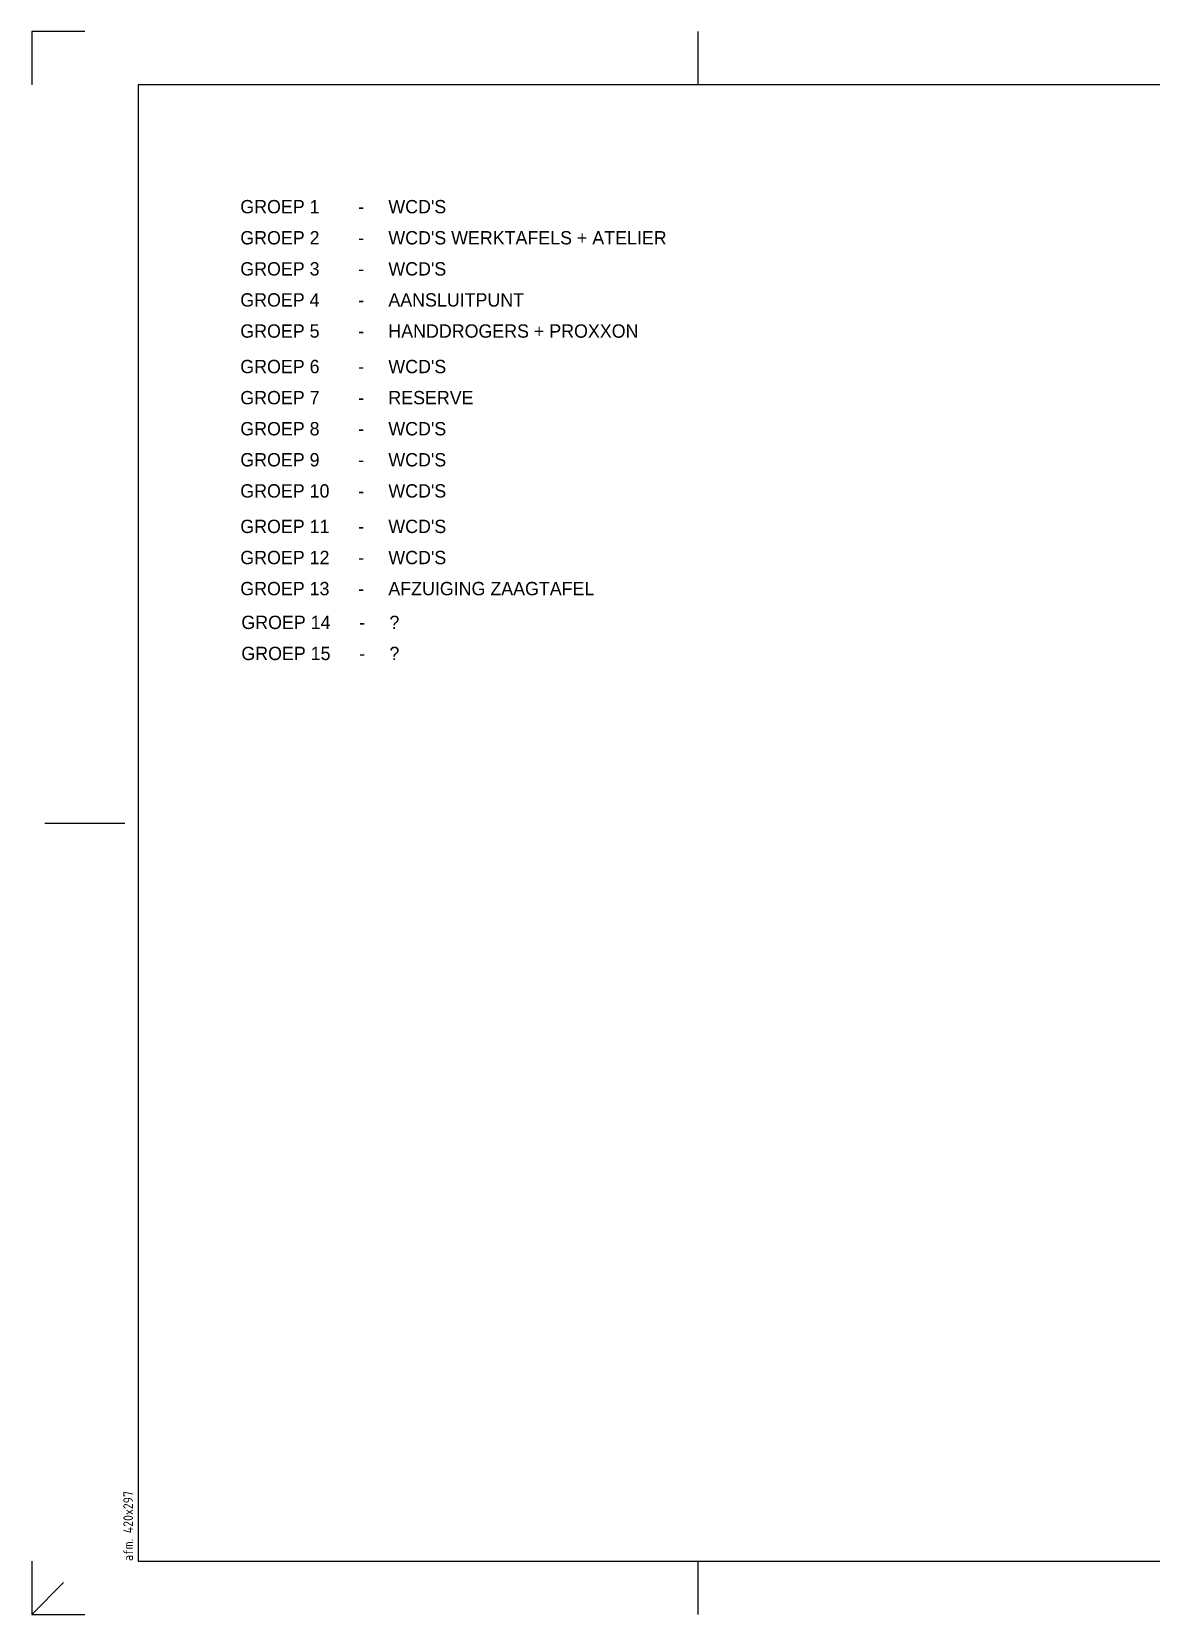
# Model space of a CAD drawing. Header units: millimetres. Extents: x 0 to 420, y 0 to 297.
# Drawn here: x 0 to 210, y 0 to 297 of the extents above; entities that cross this region are included whole.
import ezdxf

# ---------------------------------------------------------------- set-up
doc = ezdxf.new("R2010")
doc.units = ezdxf.units.MM
for name, color, linetype in [('00att018', 1, 'CONTINUOUS'), ('00kad018', 1, 'CONTINUOUS'), ('00kad070', 5, 'CONTINUOUS'), ('BL$2----', 7, 'CONTINUOUS'), ('EL6-----', 7, 'CONTINUOUS')]:
    doc.layers.add(name, color=color, linetype=linetype)
doc.styles.add('BURO-035', font='BUROFONT.shx', dxfattribs={"height": 3.5})
doc.styles.add('ISO', font='isocp.shx')

# ---------------------------------------------------------------- blocks, each defined once
blk = doc.blocks.new('a3-windesheim-hor')
at = {"layer": '00kad018', "color": 1}
for p, q in [((0, 297), (0, 287)), ((10, 297), (0, 297)), ((125, 287), (125, 297)), ((2.5, 148.5), (17.5, 148.5)), ((0, 10), (0, 0)), ((125, 0), (125, 10)), ((0, 0), (6, 6)), ((0, 0), (10, 0))]:
    blk.add_line(p, q, dxfattribs=at)
at = {"layer": '00kad070', "color": 5}
for p, q in [((20, 287), (20, 10)), ((410, 287), (20, 287)), ((20, 10), (410, 10))]:
    blk.add_line(p, q, dxfattribs=at)
at = {"layer": '00att018', "color": 1, "style": 'ISO'}
blk.add_text('afm. 420x297', height=1.8, rotation=90, dxfattribs=at).set_placement((19, 10))

msp = doc.modelspace()

# ---------------------------------------------------------------- block references
at = {"layer": 'BL$2----'}
msp.add_blockref('a3-windesheim-hor', (0, 0), dxfattribs=at)

# ---------------------------------------------------------------- texts
at = {"layer": 'EL6-----', "color": 2, "style": 'BURO-035'}
for s, p in [('GROEP 1', (39.13, 262.91)), ("WCD'S", (66.9, 262.91)), ('-', (61.23, 262.91)), ('GROEP 2', (39.13, 257.07)), ("WCD'S WERKTAFELS + ATELIER", (66.9, 257.07)), ('-', (61.23, 257.07)), ('GROEP 3', (39.13, 251.24)), ("WCD'S", (66.9, 251.24)), ('-', (61.23, 251.24)), ('GROEP 4', (39.13, 245.41)), ('-', (61.23, 245.41)), ('AANSLUITPUNT', (66.9, 245.41)), ('GROEP 5', (39.13, 239.57)), ('-', (61.23, 239.57)), ('HANDDROGERS + PROXXON', (66.9, 239.57)), ('GROEP 6', (39.13, 232.91)), ("WCD'S", (66.9, 232.91)), ('-', (61.23, 232.91)), ('GROEP 7', (39.13, 227.07)), ('RESERVE', (66.9, 227.07)), ('-', (61.23, 227.07)), ('GROEP 8', (39.13, 221.24)), ("WCD'S", (66.9, 221.24)), ('-', (61.23, 221.24)), ('GROEP 9', (39.13, 215.41)), ("WCD'S", (66.9, 215.41)), ('-', (61.23, 215.41)), ('GROEP 10', (39.13, 209.57)), ("WCD'S", (66.9, 209.57)), ('-', (61.23, 209.57)), ('GROEP 11', (39.13, 202.91)), ("WCD'S", (66.9, 202.91)), ('-', (61.23, 202.91)), ('GROEP 12', (39.13, 197.07)), ("WCD'S", (66.9, 197.07)), ('-', (61.23, 197.07)), ('GROEP 13', (39.13, 191.24)), ('AFZUIGING ZAAGTAFEL', (66.9, 191.24)), ('-', (61.23, 191.24)), ('GROEP 14', (39.33, 184.9)), ('?', (67.1, 184.9)), ('-', (61.43, 184.9)), ('GROEP 15', (39.33, 179.07)), ('?', (67.1, 179.07)), ('-', (61.43, 179.07))]:
    msp.add_text(s, height=2.5, dxfattribs=at).set_placement(p)

doc.saveas('drawing.dxf')
